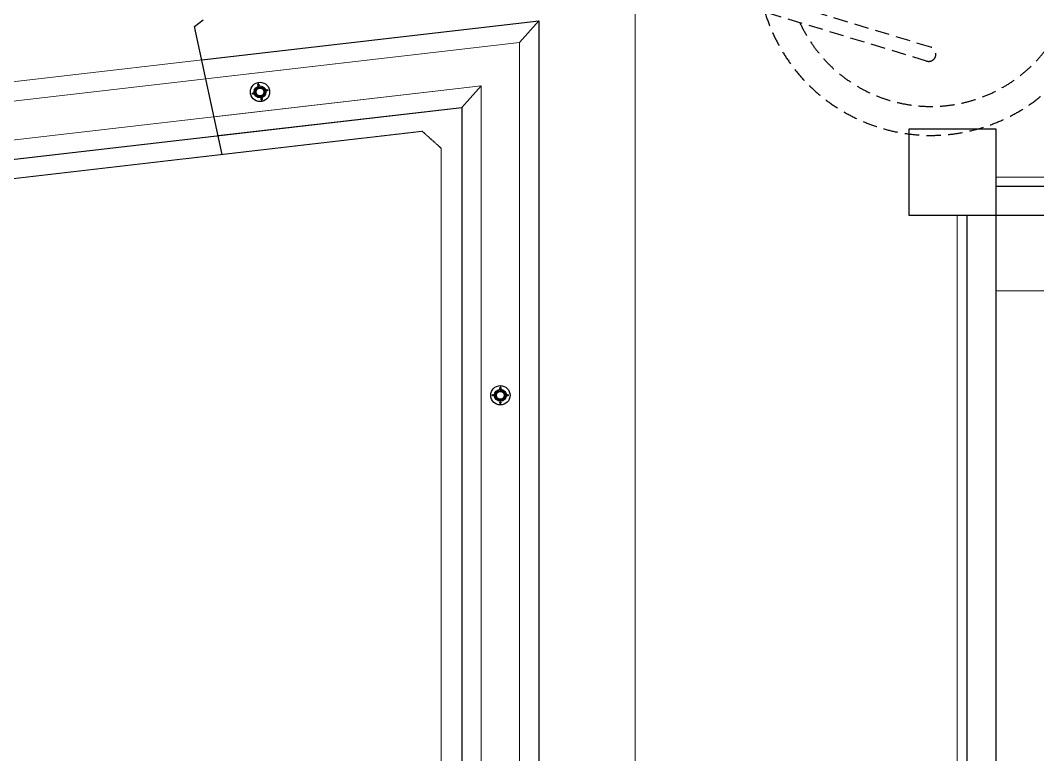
# Model space of a CAD drawing. Header units: inches. Extents: x 25480 to 951550, y -607927 to 1377809.
# Drawn here: x 483306 to 488582, y 375174 to 378982 of the extents above; entities that cross this region are included whole.
import ezdxf

# ---------------------------------------------------------------- set-up
doc = ezdxf.new("R2010")
doc.units = ezdxf.units.IN
doc.header["$MEASUREMENT"] = 0
doc.linetypes.add('HIDDEN', pattern=[0.375, 0.25, -0.125])
doc.linetypes.add('HIDDENX2', pattern=[0.75, 0.5, -0.25])
doc.layers.add('DIM', color=251, linetype='Continuous', lineweight=0)
doc.layers.add('M-X-BKGD', color=8, linetype='Continuous')
doc.layers.add('PIPE FLOOR PLAN', color=251, linetype='Continuous')

# ---------------------------------------------------------------- blocks, each defined once
blk = doc.blocks.new('123')
for p, q in [((-750353.9, -1050114.2), (-749690.7, -1049970.2)), ((-749690.7, -1049970.2), (-749656, -1050015.6))]:
    blk.add_line(p, q)
at = {"color": 8, "linetype": 'Continuous', "ltscale": 300}
for p, q in [((-750256.3, -1050093), (-750109.9, -1051356.2)), ((-750256.3, -1050093), (-750109.9, -1051356.2)), ((-750109.9, -1051356.2), (-773145, -1051356.2)), ((-750109.9, -1051356.2), (-773145, -1051356.2))]:
    blk.add_line(p, q, dxfattribs=at)
at = {"ltscale": 10}
blk.add_line((-749773.1, -1051656.2), (-749660.9, -1051756.2), dxfattribs=at)
at = {"layer": 'DIM', "color": 8, "linetype": 'Continuous', "lineweight": 0, "ltscale": 10}
for p, q in [((-749773.1, -1051656.2), (-749961.7, -1050029)), ((-750158.1, -1050071.7), (-749997.7, -1051456.2)), ((-749997.7, -1051456.2), (-773245, -1051456.2)), ((-773445, -1051656.2), (-749773.1, -1051656.2))]:
    blk.add_line(p, q, dxfattribs=at)
at = {"layer": 'DIM', "linetype": 'HIDDENX2', "lineweight": 0, "ltscale": 10}
blk.add_line((-749099.6, -1052256.2), (-774045, -1052256.2), dxfattribs=at)
blk.add_line((-749099.6, -1052256.2), (-774045, -1052256.2), dxfattribs=at)
at = {"layer": 'DIM', "color": 8, "lineweight": 0}
blk.add_line((-751060.9, -1058316.2), (-751060.9, -1054126.2), dxfattribs=at)
blk.add_line((-751060.9, -1058316.2), (-751060.9, -1054126.2), dxfattribs=at)
at = {"layer": 'DIM', "color": 8, "linetype": 'Continuous', "lineweight": 0, "ltscale": 10}
for points in [[(-773445, -1049982.1), (-773445, -1051656.2), (-749773.1, -1051656.2), (-749961.7, -1050029)], [(-750158.1, -1050071.7), (-749997.7, -1051456.2), (-773245, -1051456.2), (-773245, -1050030.1)]]:
    blk.add_lwpolyline(points, dxfattribs=at)
at = {"layer": 'DIM', "linetype": 'HIDDENX2', "lineweight": 0, "ltscale": 10}
blk.add_lwpolyline([(-757641, -1050150.1), (-757641, -1051150.1), (-757541, -1051250.1), (-750322.3, -1051250.1), (-750233.8, -1051150.8), (-750353.9, -1050114.2)], dxfattribs=at)
at = {"layer": 'PIPE FLOOR PLAN', "color": 8}
for p, q in [((-749863.5, -1050007.7), (-749660.9, -1051756.2)), ((-749863.5, -1050007.7), (-749660.9, -1051756.2)), ((-749981.2, -1050298.2), (-750005.5, -1050303.9)), ((-750078.5, -1050321.1), (-750054.2, -1050315.4)), ((-750109.9, -1051356.2), (-749997.7, -1051456.2)), ((-751653, -1051556.3), (-751628, -1051556.3)), ((-751553, -1051556.3), (-751578, -1051556.3)), ((-749660.9, -1051756.2), (-773545, -1051756.2)), ((-749660.9, -1051756.2), (-773545, -1051756.2)), ((-750670.9, -1053976.2), (-756220.9, -1053976.2)), ((-750670.9, -1053976.2), (-756220.9, -1053976.2)), ((-750670.9, -1054126.2), (-774220.9, -1054126.2)), ((-750670.9, -1054126.2), (-774220.9, -1054126.2)), ((-750670.9, -1072676.2), (-750670.9, -1054126.2)), ((-750670.9, -1072676.2), (-750670.9, -1054126.2)), ((-750520.9, -1058676.2), (-750520.9, -1054126.2)), ((-750520.9, -1058676.2), (-750520.9, -1054126.2))]:
    blk.add_line(p, q, dxfattribs=at)
for points in [[(-750038.4, -1050273.5), (-750040.9, -1050274.1), (-750041.1, -1050273.4), (-750038.5, -1050272.8)], [(-750038.4, -1050273.5), (-750040.9, -1050274.1), (-750041.1, -1050273.4), (-750038.5, -1050272.8)], [(-750038.8, -1050273.2), (-750039.4, -1050270.7), (-750038.7, -1050270.5), (-750038.1, -1050273.1)], [(-750038.1, -1050273.1), (-750038.7, -1050270.5), (-750039.4, -1050270.7), (-750038.8, -1050273.2)], [(-750038.8, -1050273.2), (-750038.2, -1050275.8), (-750037.5, -1050275.6), (-750038.1, -1050273.1)], [(-750038.1, -1050273.1), (-750037.5, -1050275.6), (-750038.2, -1050275.8), (-750038.8, -1050273.2)], [(-750038.4, -1050273.5), (-750035.8, -1050272.9), (-750036, -1050272.2), (-750038.5, -1050272.8)], [(-750038.4, -1050273.5), (-750035.8, -1050272.9), (-750036, -1050272.2), (-750038.5, -1050272.8)], [(-749993.3, -1050301.4), (-749995.9, -1050302), (-749996, -1050301.3), (-749993.4, -1050300.7)], [(-749993.4, -1050300.7), (-749996, -1050301.3), (-749995.9, -1050302), (-749993.3, -1050301.4)], [(-749993.7, -1050301.2), (-749994.3, -1050298.6), (-749993.6, -1050298.4), (-749993, -1050301)], [(-749993.7, -1050301.2), (-749994.3, -1050298.6), (-749993.6, -1050298.4), (-749993, -1050301)], [(-749993.7, -1050301.2), (-749993.1, -1050303.7), (-749992.4, -1050303.6), (-749993, -1050301)], [(-749993.7, -1050301.2), (-749993.1, -1050303.7), (-749992.4, -1050303.6), (-749993, -1050301)], [(-749993.3, -1050301.4), (-749990.7, -1050300.8), (-749990.9, -1050300.1), (-749993.4, -1050300.7)], [(-749993.4, -1050300.7), (-749990.9, -1050300.1), (-749990.7, -1050300.8), (-749993.3, -1050301.4)], [(-750066.5, -1050317.9), (-750069, -1050318.5), (-750068.9, -1050319.2), (-750066.3, -1050318.6)], [(-750066.3, -1050318.6), (-750068.9, -1050319.2), (-750069, -1050318.5), (-750066.5, -1050317.9)], [(-750066, -1050318.2), (-750066.6, -1050315.6), (-750067.3, -1050315.7), (-750066.7, -1050318.3)], [(-750066, -1050318.2), (-750066.6, -1050315.6), (-750067.3, -1050315.7), (-750066.7, -1050318.3)], [(-750066, -1050318.2), (-750065.4, -1050320.7), (-750066.1, -1050320.9), (-750066.7, -1050318.3)], [(-750066, -1050318.2), (-750065.4, -1050320.7), (-750066.1, -1050320.9), (-750066.7, -1050318.3)], [(-750066.5, -1050317.9), (-750063.9, -1050317.3), (-750063.7, -1050318), (-750066.3, -1050318.6)], [(-750066.3, -1050318.6), (-750063.7, -1050318), (-750063.9, -1050317.3), (-750066.5, -1050317.9)], [(-750021.4, -1050345.8), (-750023.9, -1050346.4), (-750023.8, -1050347.1), (-750021.2, -1050346.5)], [(-750021.4, -1050345.8), (-750023.9, -1050346.4), (-750023.8, -1050347.1), (-750021.2, -1050346.5)], [(-750021, -1050346.1), (-750021.6, -1050343.5), (-750022.2, -1050343.7), (-750021.6, -1050346.2)], [(-750021.6, -1050346.2), (-750022.2, -1050343.7), (-750021.6, -1050343.5), (-750021, -1050346.1)], [(-750021, -1050346.1), (-750020.4, -1050348.7), (-750021, -1050348.8), (-750021.6, -1050346.2)], [(-750021.6, -1050346.2), (-750021, -1050348.8), (-750020.4, -1050348.7), (-750021, -1050346.1)], [(-750021.4, -1050345.8), (-750018.8, -1050345.2), (-750018.7, -1050345.9), (-750021.2, -1050346.5)], [(-750021.4, -1050345.8), (-750018.8, -1050345.2), (-750018.7, -1050345.9), (-750021.2, -1050346.5)], [(-751603, -1051519.1), (-751605.7, -1051519.1), (-751605.7, -1051518.4), (-751603, -1051518.4)], [(-751603, -1051519.1), (-751605.7, -1051519.1), (-751605.7, -1051518.4), (-751603, -1051518.4)], [(-751602.7, -1051518.8), (-751602.7, -1051516.2), (-751603.4, -1051516.2), (-751603.4, -1051518.8)], [(-751603.4, -1051518.8), (-751603.4, -1051516.2), (-751602.7, -1051516.2), (-751602.7, -1051518.8)], [(-751602.7, -1051518.8), (-751602.7, -1051521.4), (-751603.4, -1051521.4), (-751603.4, -1051518.8)], [(-751603.4, -1051518.8), (-751603.4, -1051521.4), (-751602.7, -1051521.4), (-751602.7, -1051518.8)], [(-751603, -1051519.1), (-751600.4, -1051519.1), (-751600.4, -1051518.4), (-751603, -1051518.4)], [(-751603, -1051519.1), (-751600.4, -1051519.1), (-751600.4, -1051518.4), (-751603, -1051518.4)], [(-751640.5, -1051556.6), (-751643.2, -1051556.6), (-751643.2, -1051555.9), (-751640.5, -1051555.9)], [(-751640.5, -1051555.9), (-751643.2, -1051555.9), (-751643.2, -1051556.6), (-751640.5, -1051556.6)], [(-751640.2, -1051556.3), (-751640.2, -1051553.7), (-751640.9, -1051553.7), (-751640.9, -1051556.3)], [(-751640.2, -1051556.3), (-751640.2, -1051553.7), (-751640.9, -1051553.7), (-751640.9, -1051556.3)], [(-751640.2, -1051556.3), (-751640.2, -1051558.9), (-751640.9, -1051558.9), (-751640.9, -1051556.3)], [(-751640.2, -1051556.3), (-751640.2, -1051558.9), (-751640.9, -1051558.9), (-751640.9, -1051556.3)], [(-751640.5, -1051556.6), (-751637.9, -1051556.6), (-751637.9, -1051555.9), (-751640.5, -1051555.9)], [(-751640.5, -1051555.9), (-751637.9, -1051555.9), (-751637.9, -1051556.6), (-751640.5, -1051556.6)], [(-751565.5, -1051555.9), (-751568.2, -1051555.9), (-751568.2, -1051556.6), (-751565.5, -1051556.6)], [(-751565.5, -1051556.6), (-751568.2, -1051556.6), (-751568.2, -1051555.9), (-751565.5, -1051555.9)], [(-751565.9, -1051556.3), (-751565.9, -1051553.7), (-751565.2, -1051553.7), (-751565.2, -1051556.3)], [(-751565.9, -1051556.3), (-751565.9, -1051553.7), (-751565.2, -1051553.7), (-751565.2, -1051556.3)], [(-751565.9, -1051556.3), (-751565.9, -1051558.9), (-751565.2, -1051558.9), (-751565.2, -1051556.3)], [(-751565.9, -1051556.3), (-751565.9, -1051558.9), (-751565.2, -1051558.9), (-751565.2, -1051556.3)], [(-751565.5, -1051555.9), (-751562.9, -1051555.9), (-751562.9, -1051556.6), (-751565.5, -1051556.6)], [(-751565.5, -1051556.6), (-751562.9, -1051556.6), (-751562.9, -1051555.9), (-751565.5, -1051555.9)], [(-751603, -1051593.4), (-751605.7, -1051593.4), (-751605.7, -1051594.1), (-751603, -1051594.1)], [(-751603, -1051593.4), (-751605.7, -1051593.4), (-751605.7, -1051594.1), (-751603, -1051594.1)], [(-751603.4, -1051593.8), (-751603.4, -1051591.2), (-751602.7, -1051591.2), (-751602.7, -1051593.8)], [(-751602.7, -1051593.8), (-751602.7, -1051591.2), (-751603.4, -1051591.2), (-751603.4, -1051593.8)], [(-751603.4, -1051593.8), (-751603.4, -1051596.4), (-751602.7, -1051596.4), (-751602.7, -1051593.8)], [(-751602.7, -1051593.8), (-751602.7, -1051596.4), (-751603.4, -1051596.4), (-751603.4, -1051593.8)], [(-751603, -1051593.4), (-751600.4, -1051593.4), (-751600.4, -1051594.1), (-751603, -1051594.1)], [(-751603, -1051593.4), (-751600.4, -1051593.4), (-751600.4, -1051594.1), (-751603, -1051594.1)], [(-750670.9, -1054126.2), (-750670.9, -1053676.2), (-750220.9, -1053676.2), (-750220.9, -1054126.2), (-750670.9, -1054126.2)], [(-750670.9, -1054126.2), (-750670.9, -1053676.2), (-750220.9, -1053676.2), (-750220.9, -1054126.2), (-750670.9, -1054126.2)]]:
    blk.add_lwpolyline(points, close=True, dxfattribs=at)
for centre, radius in [((-750029.9, -1050309.7), 50), ((-750029.9, -1050309.7), 50), ((-750029.9, -1050309.7), 31), ((-750029.9, -1050309.7), 31), ((-750029.9, -1050309.7), 25), ((-750029.9, -1050309.7), 25), ((-750029.9, -1050309.7), 20), ((-750029.9, -1050309.7), 20), ((-750038.4, -1050273.2), 3.53), ((-750038.4, -1050273.2), 3.53), ((-749993.4, -1050301.1), 3.53), ((-749993.4, -1050301.1), 3.53), ((-750066.4, -1050318.2), 3.53), ((-750066.4, -1050318.2), 3.53), ((-750021.3, -1050346.2), 3.53), ((-750021.3, -1050346.2), 3.53), ((-751603, -1051556.3), 50), ((-751603, -1051556.3), 50), ((-751603, -1051518.8), 3.53), ((-751603, -1051518.8), 3.53), ((-751640.5, -1051556.3), 3.53), ((-751640.5, -1051556.3), 3.53), ((-751603, -1051556.3), 31), ((-751603, -1051556.3), 31), ((-751603, -1051556.3), 25), ((-751603, -1051556.3), 25), ((-751603, -1051556.3), 20), ((-751603, -1051556.3), 20), ((-751565.5, -1051556.3), 3.53), ((-751565.5, -1051556.3), 3.53), ((-751603, -1051593.8), 3.53), ((-751603, -1051593.8), 3.53)]:
    blk.add_circle(centre, radius, dxfattribs=at)

msp = doc.modelspace()

# ---------------------------------------------------------------- linework, layer by layer
at = {"layer": 'M-X-BKGD', "color": 8, "linetype": 'HIDDEN', "ltscale": 300}
for p, q in [((488028.5, 378843), (485683.6, 379551.7)), ((488006.8, 378771.2), (485661.9, 379480))]:
    msp.add_line(p, q, dxfattribs=at)
at = {"layer": 'M-X-BKGD', "color": 8, "linetype": 'HIDDEN', "lineweight": 0, "ltscale": 10}
msp.add_line((486495.7, 379541.1), (486495.7, 354595.7), dxfattribs=at)
msp.add_line((486495.7, 379541.1), (486495.7, 354595.7), dxfattribs=at)
at = {"layer": 'M-X-BKGD', "color": 8, "linetype": 'Continuous', "lineweight": 0, "ltscale": 10}
for p, q in [((447295.8, 374495.8), (485995.7, 378979.8)), ((447295.8, 374495.8), (485995.7, 378979.8)), ((485995.7, 378979.8), (485995.7, 355095.7)), ((485995.7, 378979.8), (485995.7, 355095.7)), ((447695.8, 374139.4), (485595.7, 378530.8)), ((485595.7, 378530.8), (485595.7, 355495.7))]:
    msp.add_line(p, q, dxfattribs=at)
at = {"layer": 'M-X-BKGD', "color": 8, "ltscale": 10}
msp.add_line((485895.7, 378867.6), (485995.7, 378979.8), dxfattribs=at)
at = {"layer": 'M-X-BKGD', "color": 8}
msp.add_line((485595.7, 378530.8), (485695.7, 378643), dxfattribs=at)
at = {"layer": 'M-X-BKGD', "color": 8, "linetype": 'Continuous', "ltscale": 300}
for p, q in [((447695.8, 374139.4), (485595.7, 378530.8)), ((485595.7, 378530.8), (485595.7, 355495.7))]:
    msp.add_line(p, q, dxfattribs=at)
at = {"layer": 'M-X-BKGD', "color": 8, "linetype": 'Continuous', "lineweight": 0, "ltscale": 10}
for points in [[(447395.8, 374406.7), (447395.6, 345195.7), (474839.6, 345195.7), (474839.6, 355195.7), (485895.7, 355195.7), (485895.7, 378867.6)], [(447395.8, 374406.7), (447395.6, 345195.7), (474839.6, 345195.7), (474839.6, 355195.7), (485895.7, 355195.7), (485895.7, 378867.6)], [(485695.7, 378643), (485695.7, 355395.7), (474639.6, 355395.7), (474639.6, 345395.7), (447595.6, 345395.7), (447595.8, 374228.5)], [(485695.7, 378643), (485695.7, 355395.7), (474639.6, 355395.7), (474639.6, 345395.7), (447595.6, 345395.7), (447595.8, 374228.5)], [(487915.7, 377969.8), (488365.7, 377969.8), (488365.7, 378419.8), (487915.7, 378419.8)], [(506915.7, 354419.8), (488365.7, 354419.8), (488365.7, 377969.8), (506915.7, 377969.8)]]:
    msp.add_lwpolyline(points, close=True, dxfattribs=at)
at = {"layer": 'M-X-BKGD', "color": 8, "linetype": 'HIDDEN', "lineweight": 0, "ltscale": 10}
msp.add_lwpolyline([(480065.1, 370999.7), (485389.6, 370999.7), (485489.6, 371099.7), (485489.6, 378318.4), (485390.3, 378406.9), (447888.9, 374061.8), (447789.6, 373950.3), (447789.6, 345695.7), (447889.6, 345595.7), (463404.6, 345595.7), (463504.6, 345695.7), (463504.6, 365720.7)], dxfattribs=at)
at = {"layer": 'M-X-BKGD', "color": 8, "linetype": 'Continuous', "lineweight": 0, "ltscale": 10}
for points in [[(488365.7, 378169.8), (492915.7, 378169.8)], [(488165.7, 372419.8), (488165.7, 377969.8)]]:
    msp.add_lwpolyline(points, dxfattribs=at)
at = {"layer": 'M-X-BKGD', "color": 8, "linetype": 'HIDDEN', "ltscale": 300}
for centre, radius, start, end in [((488029.3, 379285.8), 900, 196.8618, 191.2954), ((488029.3, 379285.8), 750, 204.9, 197.6165), ((488017.6, 378807.1), 37.5, 253.1813, 73.1813)]:
    msp.add_arc(centre, radius, start, end, dxfattribs=at)

# ---------------------------------------------------------------- block references
at = {"layer": 'M-X-BKGD', "color": 8, "rotation": 90}
msp.add_blockref('123', (-565760.5, 1128640.7), dxfattribs=at)

doc.saveas('drawing.dxf')
